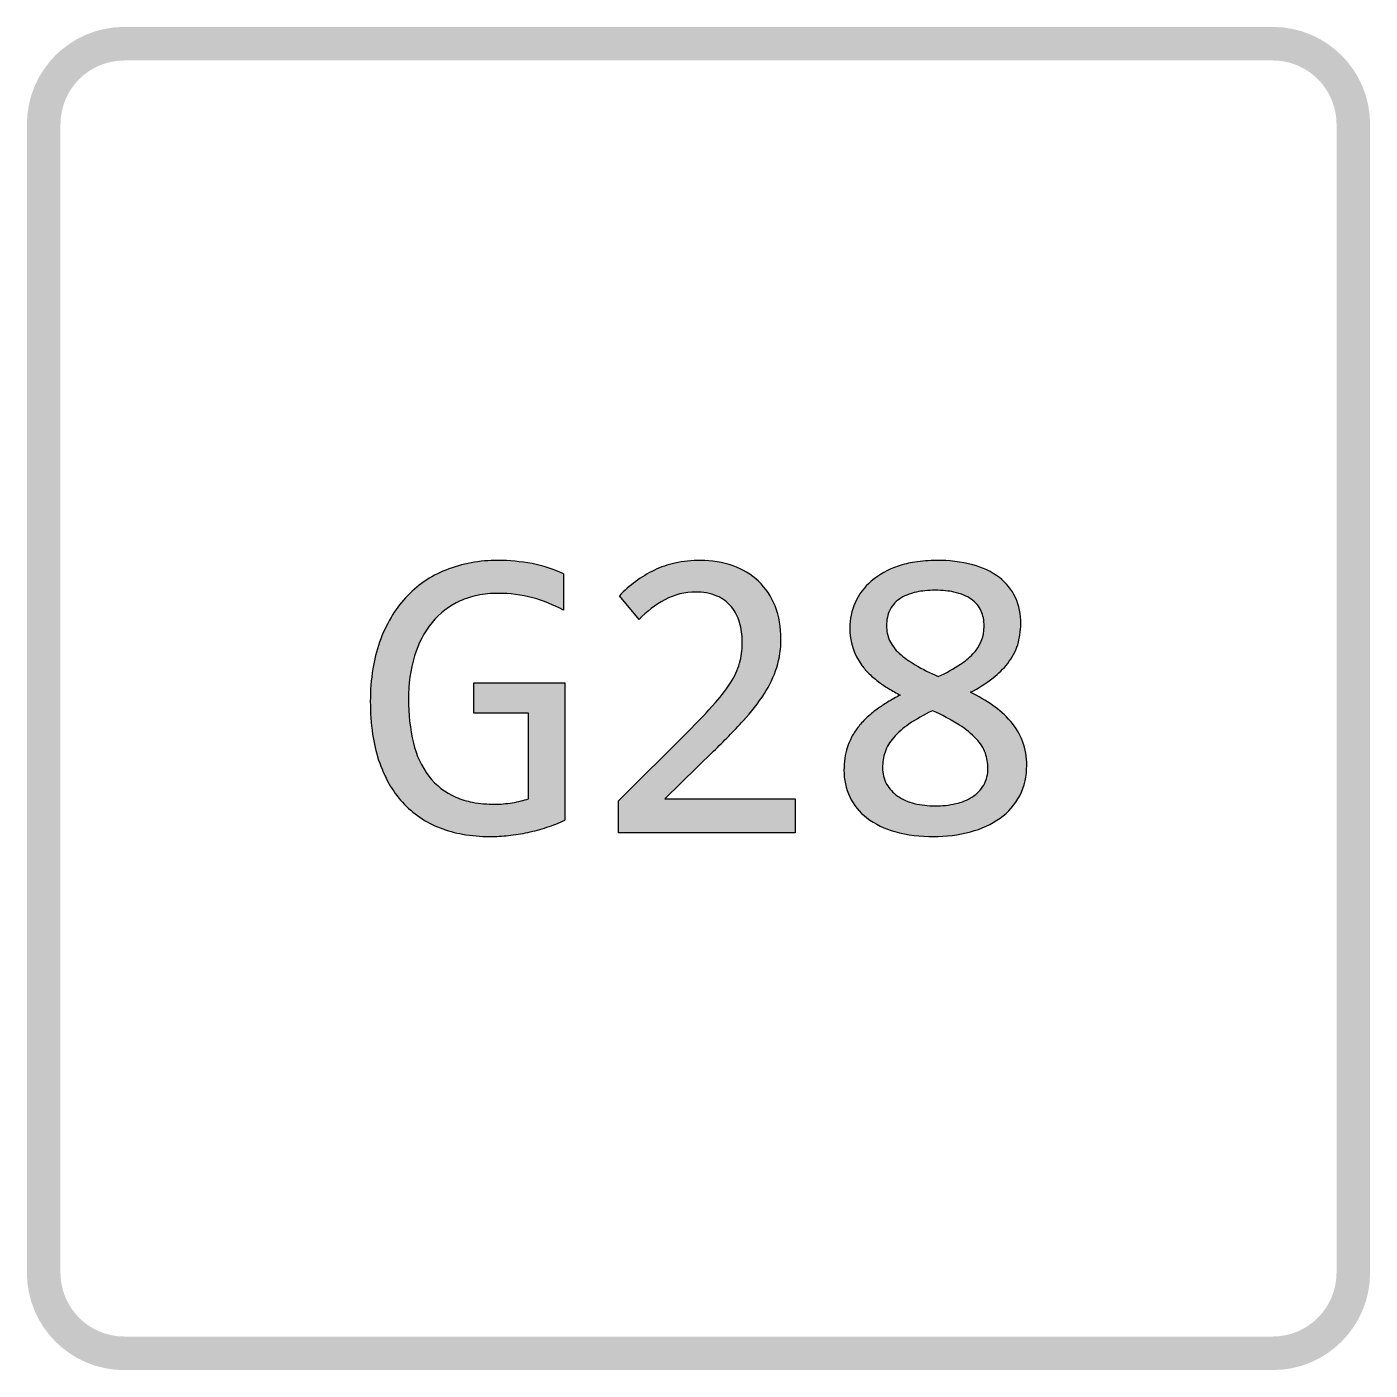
# Model space of a CAD drawing. Header units: millimetres. Extents: x -100 to 100, y -100 to 100.
import ezdxf

# ---------------------------------------------------------------- set-up
doc = ezdxf.new("R2010")
doc.units = ezdxf.units.MM
doc.layers.get('0').update_dxf_attribs({"color": 178, "lineweight": 25, "true_color": 0x000000})

msp = doc.modelspace()

# ---------------------------------------------------------------- hatches: boundary and pattern name
h = msp.add_hatch(color=256)
edge = h.paths.add_edge_path(flags=0)
edge.add_line((100, -85.50000000000003), (100, 85.49999999999997))
edge.add_arc((85.49999999999997, 85.49999999999997), 14.5, 0, 90)
edge.add_line((85.49999999999997, 99.99999999999997), (-85.50000000000003, 100))
edge.add_arc((-85.50000000000003, 85.49999999999997), 14.5, 90, 180)
edge.add_line((-100, 85.49999999999997), (-100, -85.50000000000003))
edge.add_arc((-85.50000000000003, -85.50000000000003), 14.5, 180, 270)
edge.add_line((-85.50000000000003, -100), (85.49999999999997, -100))
edge.add_arc((85.49999999999997, -85.50000000000003), 14.5, 270, 360)
edge = h.paths.add_edge_path(flags=0)
edge.add_arc((-85.50000000000003, 85.49999999999997), 9.5, 90.00000000000001, 180)
edge.add_line((-95.00000000000003, 85.49999999999997), (-95.00000000000003, -85.50000000000003))
edge.add_arc((-85.50000000000003, -85.50000000000003), 9.5, 180, 270)
edge.add_line((-85.50000000000003, -95.00000000000003), (85.49999999999997, -95.00000000000003))
edge.add_arc((85.49999999999997, -85.50000000000003), 9.5, 270, 360)
edge.add_line((94.99999999999997, -85.50000000000003), (94.99999999999997, 85.49999999999997))
edge.add_arc((85.49999999999997, 85.49999999999997), 9.5, 0, 90.00000000000001)
edge.add_line((85.49999999999997, 94.99999999999997), (-85.50000000000003, 94.99999999999997))
h = msp.add_hatch(color=256)
edge = h.paths.add_edge_path(flags=0)
edge.add_arc((34.74529334113593, 5.2982620207917), 10.79091440439756, 95.46976678704732, 102.1469749640646)
edge.add_arc((34.2972988420242, 7.379642448266335), 8.661866834447824, 102.1469749640647, 112.2592511724097)
edge.add_arc((33.24797840143417, 9.94334201051316), 5.89173527935795, 112.2592511724099, 124.5279716561387)
edge.add_arc((32.46282787652751, 11.08454916880764), 4.506522254259014, 124.5279716561382, 139.4763918995475)
edge.add_arc((32.10811061703468, 11.38775919036989), 4.039873937688718, 139.4763918995471, 155.269787371515)
edge.add_arc((32.45888831575928, 11.2261953217619), 4.426070620173316, 155.2697873715148, 168.7564066032611)
edge.add_arc((34.35491203661914, 10.84927314460603), 6.359196657889214, 168.7564066032618, 180)
edge.add_arc((33.25732446589364, 10.79586251544934), 5.261880166008223, 179.4184101333204, 204.1181677307204)
edge.add_arc((33.8230651521393, 11.18956359249007), 5.940491032981354, 205.3543604385084, 228.3854348531794)
edge.add_arc((39.55742352469674, 17.5523225133508), 14.50588740202666, 228.142273005219, 239.8898248908013)
edge.add_arc((48.98784411157717, 33.5928236946686), 33.11301285393858, 239.6978400430904, 246.3564730896221)
edge.add_arc((24.49487487578585, 27.16667342351526), 26.40632428536465, 295.1278241807559, 303.3344431165218)
edge.add_arc((33.1531432887019, 14.00297122107262), 10.65041531175437, 303.3344431165219, 316.2730300200568)
edge.add_arc((36.80268062246725, 10.69800643297225), 5.730215257896953, 314.929686756446, 360.2884587437645)
edge.add_arc((35.73441261714056, 10.72685539403211), 6.798410642232059, 0, 10.79842645177364)
edge.add_arc((37.86402510036409, 11.13304008717306), 4.630408028385969, 10.79842645177317, 23.89196476820426)
edge.add_arc((38.31526059846711, 11.33292443228384), 4.136882723899307, 23.89196476820497, 39.79932904191028)
edge.add_arc((38.0873972483278, 11.14308036695029), 4.433467409072154, 39.79932904191043, 55.16208319400086)
edge.add_arc((37.28320771346834, 9.987635632956817), 5.841222125381337, 55.16208319400076, 67.59625332640445)
edge.add_arc((36.21664748582422, 7.400446766431894), 8.639631843464585, 67.59625332640469, 77.81374018597272)
edge.add_arc((35.76083414526824, 5.289776163878818), 10.798959561508, 77.81374018597279, 84.5192183301179)
edge.add_arc((35.24896710022961, -0.0449214762478789), 16.15815789552866, 84.51921833011806, 90.00000000000021)
edge.add_arc((35.24896710022946, 0.0383194929415964), 16.07491692633919, 89.99999999999969, 95.46976678704712)
edge = h.paths.add_edge_path(flags=0)
edge.add_arc((32.76871550896174, -10.02426581907556), 5.47398522754197, 209.6403322531611, 235.2473675896817)
edge.add_arc((33.86363810252499, -8.377127964804593), 7.451555242893152, 235.5496607247209, 256.525361326123)
edge.add_arc((35.14825067816658, -3.3962579119425), 12.59496345582252, 256.1221521758551, 270.4581742086307)
edge.add_arc((35.32378195781783, -2.591521310898786), 13.39950622022623, 269.6800928492106, 282.8745041299848)
edge.add_arc((36.64850439430973, -8.06676820185383), 7.767063418274923, 282.3474636526821, 302.3420709299584)
edge.add_arc((38.02579075029697, -10.30325660518634), 5.140817184768789, 302.7080139729582, 329.8608730706432)
edge.add_arc((38.13513517956193, -10.49657493305281), 4.950463248458648, 331.1605092652091, 361.5855010150077)
edge.add_arc((36.33542463657248, -10.35195103289973), 6.748282837744599, 359.9350388265725, 378.989605589478)
edge.add_arc((36.97452960369068, -10.26847256958607), 6.118156566163019, 20.19801919548505, 43.66334501195066)
edge.add_arc((31.82145225343355, -15.14559879039649), 13.21323654128584, 43.53486455742106, 57.81117972242976)
edge.add_arc((22.86548411312025, -29.24481384706566), 29.9163845077859, 57.67979520329139, 66.44591914363134)
edge.add_arc((45.89190168862582, -25.23991339125649), 25.90411191213907, 115.3026197336949, 124.2410175901301)
edge.add_arc((38.08487533780272, -13.83123397310649), 12.08003609996746, 124.0773160238665, 138.6182384155208)
edge.add_arc((33.85583755738327, -10.08753945103286), 6.432056070142012, 138.7364608916721, 160.8019361689114)
edge.add_arc((34.72104055087969, -10.26013771996939), 7.306909632100343, 161.7547716079029, 180.2999751623036)
edge.add_arc((32.272258842917, -10.39651874521801), 4.859018678191842, 178.8428614205435, 208.7203330507636)
edge = h.paths.add_edge_path(flags=0)
edge.add_arc((-1.923561591430538, 8.762127008416181), 14.19652231527998, -16.894071715482028, 0.5184676916729813, ccw=False)
edge.add_arc((-3.884496679117401, 9.622399736899016), 16.32479375592262, 327.01350227083776, 342.21690179965356, ccw=False)
edge.add_arc((-15.85612778266443, 17.41892191631563), 30.61134178085731, 317.4284283948594, 326.9725812367005, ccw=False)
edge.add_arc((-62.96094988444391, 60.26781141350354), 94.28912501211153, 313.7440385235289, 317.61776648650897, ccw=False)
edge.add_line((2.234123947972407, -7.850038255547091), (-5.019127773527167, -14.91966335118592))
edge.add_line((-5.019127773527167, -14.91966335118592), (14.41469013006886, -14.91966335118592))
edge.add_line((14.41469013006886, -14.91966335118592), (14.41469013006886, -20))
edge.add_line((14.41469013006886, -20), (-11.93573068094874, -20))
edge.add_line((-11.93573068094874, -20), (-11.93573068094874, -15.22570772762051))
edge.add_line((-11.93573068094874, -15.22570772762051), (-1.591430757459833, -4.942616679418519))
edge.add_arc((-57.22889319649558, 52.08903337422382), 79.67519271703229, 314.2910480287203, 318.6041513449924)
edge.add_arc((-14.69550975516527, 14.74536151492018), 23.07488040313732, 318.3264759032006, 328.6909307293402)
edge.add_arc((-3.695401656303171, 8.06902126048335), 10.20726353298478, 328.622756246692, 346.0940090912743)
edge.add_arc((-6.586198748818001, 8.432985282866007), 13.10525541933446, 347.5869748671723, 360.395013217839)
edge.add_arc((-3.209680630554123, 8.569571298775852), 9.728535717440968, 359.7276975490288, 376.4448319208251)
edge.add_arc((-0.2820297839060881, 9.466377453704698), 6.666841939009726, 16.17561295934033, 39.03234690189769)
edge.add_arc((0.5359830155504293, 10.03232720400077), 5.67550791354065, 39.79483010264113, 66.99102027214376)
edge.add_arc((-0.1998852333588423, 8.075997664398134), 7.764323148531179, 67.63566462702174, 91.46106948500088)
edge.add_arc((-0.5171873415621344, 6.328719414559355), 9.50982577188959, 89.28103153111314, 118.2551493718528)
edge.add_arc((2.597670251256437, 0.8281180080096107), 15.83020731914585, 118.7609244568853, 136.2876007720184)
edge.add_line((-8.844682478959452, 11.76740627390972), (-11.78270849273144, 15.28691660290743))
edge.add_arc((1.296859620188293, 2.917877663220041), 18.00189507557495, 115.8938138317946, 136.5992918327444, ccw=False)
edge.add_arc((-0.8418781021416608, 7.362520903346351), 13.06948637742302, 101.82433138032661, 115.96824172584871, ccw=False)
edge.add_arc((0.3060443764345813, 1.879359276955537), 18.67152060062671, 90, 101.82433138032661, ccw=False)
edge.add_arc((0.4827948975015466, 6.444898757252991), 14.1070884350309, 70.65068895329108, 90.71788901786908, ccw=False)
edge.add_arc((1.53906319873278, 9.538302644140254), 10.83847919066371, 46.95945436839639, 70.5009766482367, ccw=False)
edge.add_arc((1.920450127215702, 10.09061642093734), 10.17498060136931, 21.303677841533613, 46.406374415054415, ccw=False)
edge.add_arc((-0.7738419232229301, 9.092768627012747), 13.04778792902522, -0.887851277806817, 21.087614685141318, ccw=False)
edge = h.paths.add_edge_path(flags=0)
edge.add_arc((35.66042228754679, -12.80279601068547), 14.32690183072057, 40.95289801231769, 55.29136291191361, ccw=False)
edge.add_arc((38.9036848295768, -9.946791521974832), 10.00554595871162, 21.06566902262682, 40.77403443493199, ccw=False)
edge.add_arc((38.93092426262987, -9.827930963451248), 9.937918525166431, -0.7715076215395129, 20.48262945516842, ccw=False)
edge.add_arc((39.33467875846521, -10.14125169384501), 9.534952965372213, -27.039589705985918, 1.078727391448183, ccw=False)
edge.add_arc((39.39142483126208, -10.02269427770111), 9.539211553837529, 305.419594817752, 332.1711799144415, ccw=False)
edge.add_arc((37.01951597632622, -6.577572689792113), 13.72155444735411, 284.74948143799105, 305.1535430504026, ccw=False)
edge.add_arc((35.17547306730619, 0.0163070485196322), 20.56790062091777, 269.5226903942623, 285.0406472208078, ccw=False)
edge.add_arc((34.67968791339236, -0.0767670435309888), 20.47668332632623, 254.5803089996532, 270.9078634208105, ccw=False)
edge.add_arc((32.50979922536238, -7.864285469739489), 12.39255572635414, 233.0342428029315, 254.6782246512494, ccw=False)
edge.add_arc((30.30573750734263, -10.90107932749721), 8.641032540958863, 205.6696998476692, 232.602556130793, ccw=False)
edge.add_arc((30.82071433959529, -10.77427071995863), 9.160761584223769, 179.3205964287656, 204.9892869656789, ccw=False)
edge.add_arc((33.92643677574786, -10.66564651874521), 12.26583998921381, 171.6909803086753, 180, ccw=False)
edge.add_arc((31.77702388377529, -10.35173551197907), 10.09362547394447, 162.5296835948359, 171.690980308675, ccw=False)
edge.add_arc((31.28232507964084, -10.19603930280938), 9.57500401626858, 152.4232528108473, 162.5296835948365, ccw=False)
edge.add_arc((31.42270871145678, -10.26935756319698), 9.733380565631473, 142.3995946598868, 152.4232528108468, ccw=False)
edge.add_arc((33.05544859747084, -11.526754946679), 11.79417840029857, 133.5583462684015, 142.3995946598872, ccw=False)
edge.add_arc((36.76919612586222, -15.43225544734694), 17.18350626797842, 126.23590026381109, 133.5583462684016, ccw=False)
edge.add_arc((38.89376692763482, -18.33130021864148), 20.77770460386849, 121.16640661285669, 126.2359002638108, ccw=False)
edge.add_arc((43.25992096871662, -25.55022618032633), 29.21430303870835, 116.89151932206971, 121.166406612857, ccw=False)
edge.add_arc((41.85294768230224, 23.75515903076268), 26.07623690461283, 238.7161985839287, 243.0779703921898, ccw=False)
edge.add_arc((37.82223091337252, 17.12157045972836), 18.31407386837813, 233.5109987998093, 238.7161985839287, ccw=False)
edge.add_arc((35.86230514403778, 14.47181914580277), 15.01824452708134, 225.8755093032922, 233.510998799809, ccw=False)
edge.add_arc((32.46707667615743, 10.97121049913643), 10.14158201607853, 216.580527482403, 225.8755093032922, ccw=False)
edge.add_arc((31.64136777933628, 10.3777224578632), 9.124843989246793, 179.1529072112185, 216.6778539153935, ccw=False)
edge.add_arc((31.68385840122536, 10.5108026378113), 9.166337541693576, 155.9501946126628, 179.9886131942629, ccw=False)
edge.add_arc((31.68389389160615, 10.49309380747004), 9.173601069979352, 130.5857382386152, 155.8492818322129, ccw=False)
edge.add_arc((33.48779651105568, 8.279471290087459), 12.02849689930101, 108.15341735137369, 130.2513196797197, ccw=False)
edge.add_arc((34.16806644537827, 6.9891141494153), 13.46879123527988, 98.4102223989509, 109.19307179075, ccw=False)
edge.add_arc((35.43259372609032, -1.563688549218494), 22.11456842680074, 90.00000000000011, 98.41022239895108, ccw=False)
edge.add_arc((35.74713197027422, 0.3946731771263607), 20.15866074069796, 75.29315594701649, 90.89402988886002, ccw=False)
edge.add_arc((37.97098593527506, 8.796682060157389), 11.46735971735595, 53.46568966152569, 75.3828294562444, ccw=False)
edge.add_arc((40.10796339715641, 11.79560681569116), 7.785869561718962, 24.643440234254797, 52.96373290753638, ccw=False)
edge.add_arc((38.7232171233512, 11.28497650016398), 9.258104012707655, -0.802448874984691, 23.94239297078809, ccw=False)
edge.add_arc((36.3667437736672, 11.15531752104041), 11.613669386241, 351.71279234497814, 360, ccw=False)
edge.add_arc((38.62449080546151, 10.82646264443252), 9.332098175552002, 342.46589378261797, 351.71279234497786, ccw=False)
edge.add_arc((39.19085006714052, 10.64751953559793), 8.73814241163605, 332.0186326519214, 342.4658937826174, ccw=False)
edge.add_arc((39.20873292038679, 10.63801851223178), 8.717892328050256, 321.5592112429947, 332.0186326519219, ccw=False)
edge.add_arc((36.00627517232508, 13.17996934975573), 12.80656566894082, 307.79798802522674, 321.5592112429948, ccw=False)
edge.add_arc((30.7717033893617, 19.92882796993359), 21.34751610938628, 297.14968169778325, 307.7979880252267, ccw=False)
edge.add_arc((28.88113341951908, -22.46339339893816), 26.12872549189365, 55.133056791542515, 63.56560729435222, ccw=False)
edge = h.paths.add_edge_path(flags=0)
edge.add_arc((-27.28021757091596, 1.252489589591008), 21.43237726510628, 149.6447060899721, 160.5599651718238, ccw=False)
edge.add_arc((-31.16687086644811, 3.528700894613371), 16.9282445245243, 137.3579059707168, 149.6447060899723, ccw=False)
edge.add_arc((-31.51343912211816, 3.840530062009433), 16.46207168713963, 111.77709058344561, 137.3391473680051, ccw=False)
edge.add_arc((-30.13991800006655, 0.1981783545501301), 20.35419695636979, 89.30546068878482, 111.5637145203348, ccw=False)
edge.add_arc((-29.78349925227781, -6.199181334096515), 26.75028611064108, 79.19117263000078, 90.23494566952871, ccw=False)
edge.add_arc((-28.60543339530324, 0.3040740879590871), 20.14157991264087, 65.02051476663968, 79.01364424655628, ccw=False)
edge.add_line((-20.09977046671767, 18.56159143075746), (-20.09977046671767, 13.14460596786535))
edge.add_arc((-30.81650672147413, -6.809122433495572), 22.64949697166118, 61.76067110275785, 74.30760279381708)
edge.add_arc((-29.65925889336369, -3.413079154079979), 19.0680313065192, 74.89528594092697, 90.51900583945672)
edge.add_arc((-29.83198163733744, -0.233015306851776), 15.88718516148069, 89.9999999999999, 101.3099324740201)
edge.add_arc((-30.67160546189192, 3.965103815920786), 11.60592689599983, 101.3099324740202, 114.5504523892075)
edge.add_arc((-30.75405083550393, 4.003193817123821), 11.53717651514017, 114.2566227492785, 140.6163854565872)
edge.add_arc((-28.36438408569231, 2.242280030604368), 14.50233326051333, 141.2296773335981, 163.5442670202329)
edge.add_arc((-21.57599620883819, 0.1661496623531593), 21.60088328948907, 163.3635994008059, 180.6436648660336)
edge.add_arc((-16.24812428270727, -0.4016354246364262), 26.9293548893266, 179.3082379947872, 193.4306404174374)
edge.add_arc((-29.52524394510049, -3.638088447387827), 13.26377056294238, 193.1537855122564, 216.8020480144539)
edge.add_arc((-32.16933216224063, -5.403438349893049), 10.09052513487976, 217.769732855196, 246.7543689536247)
edge.add_arc((-31.62451016647594, -4.391416889560221), 11.23587451899688, 246.2384305274357, 259.5893198404473)
edge.add_arc((-30.32165263963273, 2.69985050654353), 18.44583367410283, 259.5893198404473, 270)
edge.add_arc((-30.37148552329558, -1.832289695164103), 13.91378271211919, 270.2052080356695, 275.380196695757)
edge.add_arc((-30.90018808977346, 4.452308084676071), 20.22036447053812, 275.2019734567506, 279.0480592410528)
edge.add_arc((-30.26193148006535, 0.5736206750013917), 16.2895790633044, 278.9765128925066, 283.6433520555341)
edge.add_arc((-28.69504679632003, -5.684290537536109), 9.838765982280908, 283.372144076983, 290.1703035602782)
edge.add_line((-25.30252486610559, -14.91966335118592), (-25.30252486610559, -2.188217291507272))
edge.add_line((-25.30252486610559, -2.188217291507272), (-33.47390971690895, -2.188217291507272))
edge.add_line((-33.47390971690895, -2.188217291507272), (-33.47390971690895, 2.310635042081103))
edge.add_line((-33.47390971690895, 2.310635042081103), (-19.91614384085693, 2.310635042081103))
edge.add_line((-19.91614384085693, 2.310635042081103), (-19.91614384085693, -18.13312930374905))
edge.add_arc((-30.23688862039364, 4.236283393107666), 24.63551089802338, 288.14842520802915, 294.7675394987215, ccw=False)
edge.add_arc((-30.8701183322064, 6.050697885172749), 26.55692674739466, 281.86544878394153, 288.22733488045543, ccw=False)
edge.add_arc((-31.3717982575219, 8.283094133329183), 28.84479387795412, 276.10973521222724, 281.92890965053596, ccw=False)
edge.add_arc((-31.13710440286566, 5.785368992139045), 26.33629698204117, 270.1095187529431, 276.1803961764531, ccw=False)
edge.add_arc((-31.08676358071914, 3.000798925852219), 23.55167880343447, 260.1341930569156, 269.9999999999998, ccw=False)
edge.add_arc((-32.1364264536293, -3.034762593380812), 17.4255221780116, 248.6595281117608, 260.1341930569157, ccw=False)
edge.add_arc((-33.19925822912211, -5.485529462914599), 14.75634536925036, 222.5024705928535, 249.0404377275425, ccw=False)
edge.add_arc((-33.13885610931703, -5.443949016561037), 14.8289728642488, 209.4437235998889, 222.4632382618401, ccw=False)
edge.add_arc((-28.67946215507929, -2.926724205409901), 19.94977506595186, 198.2250751113543, 209.4437235998886, ccw=False)
edge.add_arc((-26.540843796452, -2.222544989764292), 22.20134270908519, 188.0878799745379, 198.2250751113544, ccw=False)
edge.add_arc((-14.02349852432313, -0.4437643458300475), 34.84444332724536, 180, 188.0878799745382, ccw=False)
edge.add_arc((-17.3153904887608, -0.4437643458302134), 31.55255136280768, 171.1344872432034, 180, ccw=False)
edge.add_arc((-26.55952946695685, 0.9981290823114195), 22.19663547464787, 160.559965171824, 171.1344872432037, ccw=False)

# ---------------------------------------------------------------- linework, layer by layer
for p, q in [((-20.09977046671767, 18.56159143075746), (-20.09977046671767, 13.14460596786535)), ((-8.844682478959449, 11.76740627390972), (-11.78270849273144, 15.28691660290743)), ((-33.47390971690895, -2.188217291507272), (-33.47390971690895, 2.310635042081103)), ((-33.47390971690895, 2.310635042081103), (-19.91614384085693, 2.310635042081103)), ((-19.91614384085693, 2.310635042081103), (-19.91614384085693, -18.13312930374905)), ((-25.30252486610559, -2.188217291507272), (-33.47390971690895, -2.188217291507272)), ((-25.30252486610559, -14.91966335118592), (-25.30252486610559, -2.188217291507272)), ((-11.93573068094874, -15.22570772762051), (-1.591430757459833, -4.942616679418519)), ((2.234123947972414, -7.850038255547076), (-5.019127773527167, -14.91966335118592)), ((-11.93573068094874, -20), (-11.93573068094874, -15.22570772762051)), ((-5.019127773527167, -14.91966335118592), (14.41469013006886, -14.91966335118592)), ((14.41469013006886, -14.91966335118592), (14.41469013006886, -20)), ((14.41469013006886, -20), (-11.93573068094874, -20))]:
    msp.add_line(p, q)
for centre, radius, start, end in [((-30.13991800006655, 0.1981783545501301), 20.35419695636979, 89.30546068878483, 111.5637145203348), ((-29.78349925227781, -6.199181334096515), 26.75028611064108, 79.19117263000082, 90.23494566952871), ((-28.60543339530324, 0.3040740879590871), 20.14157991264087, 65.02051476663975, 79.01364424655625), ((-0.8418781021416608, 7.362520903346351), 13.06948637742302, 101.8243313803266, 115.9682417258487), ((0.3060443764345813, 1.879359276955537), 18.67152060062671, 89.99999999999997, 101.8243313803266), ((0.4827948975015466, 6.444898757252991), 14.1070884350309, 70.65068895329111, 90.71788901786904), ((34.16806644537827, 6.9891141494153), 13.46879123527988, 98.41022239895094, 109.19307179075), ((35.43259372609032, -1.563688549218494), 22.11456842680074, 90.00000000000009, 98.41022239895112), ((35.74713197027422, 0.3946731771263607), 20.15866074069796, 75.2931559470165, 90.89402988885996), ((-31.51343912211816, 3.840530062009433), 16.46207168713963, 111.7770905834456, 137.3391473680051), ((1.296859620188293, 2.917877663220041), 18.00189507557495, 115.8938138317945, 136.5992918327444), ((1.53906319873278, 9.538302644140254), 10.83847919066371, 46.95945436839636, 70.50097664823667), ((33.48779651105568, 8.279471290087459), 12.02849689930101, 108.1534173513738, 130.2513196797197), ((37.97098593527506, 8.796682060157389), 11.46735971735595, 53.46568966152564, 75.38282945624438), ((40.10796339715641, 11.79560681569116), 7.785869561718962, 24.64344023425476, 52.96373290753643), ((1.920450127215702, 10.09061642093734), 10.17498060136931, 21.30367784153355, 46.40637441505436), ((31.68389389160615, 10.49309380747004), 9.173601069979352, 130.5857382386152, 155.8492818322129), ((34.74529334113593, 5.2982620207917), 10.79091440439756, 95.46976678704732, 102.1469749640646), ((35.24896710022946, 0.0383194929415964), 16.07491692633919, 89.99999999999969, 95.46976678704712), ((35.24896710022961, -0.0449214762478789), 16.15815789552866, 84.51921833011806, 90.00000000000021), ((35.76083414526824, 5.289776163878818), 10.798959561508, 77.81374018597279, 84.5192183301179), ((-31.16687086644811, 3.528700894613371), 16.9282445245243, 137.3579059707168, 149.6447060899723), ((-30.75405083550393, 4.003193817123821), 11.53717651514017, 114.2566227492785, 140.6163854565872), ((-30.67160546189192, 3.965103815920786), 11.60592689599983, 101.3099324740202, 114.5504523892075), ((-29.83198163733744, -0.233015306851776), 15.88718516148069, 89.9999999999999, 101.3099324740201), ((-29.65925889336369, -3.413079154079979), 19.0680313065192, 74.89528594092697, 90.51900583945672), ((-30.81650672147413, -6.809122433495572), 22.64949697166118, 61.76067110275785, 74.30760279381708), ((2.597670251256437, 0.8281180080096107), 15.83020731914585, 118.7609244568853, 136.2876007720184), ((-0.5171873415621344, 6.328719414559355), 9.50982577188959, 89.28103153111314, 118.2551493718528), ((-0.1998852333588423, 8.075997664398134), 7.764323148531179, 67.63566462702174, 91.46106948500088), ((0.5359830155504293, 10.03232720400077), 5.67550791354065, 39.79483010264113, 66.99102027214376), ((31.68385840122536, 10.5108026378113), 9.166337541693576, 155.9501946126628, 179.9886131942629), ((32.10811061703468, 11.38775919036989), 4.039873937688718, 139.4763918995471, 155.269787371515), ((32.46282787652751, 11.08454916880764), 4.506522254259014, 124.5279716561382, 139.4763918995475), ((33.24797840143417, 9.94334201051316), 5.89173527935795, 112.2592511724099, 124.5279716561387), ((34.2972988420242, 7.379642448266335), 8.661866834447824, 102.1469749640647, 112.2592511724097), ((36.21664748582422, 7.400446766431894), 8.639631843464585, 67.59625332640469, 77.81374018597272), ((37.28320771346834, 9.987635632956817), 5.841222125381337, 55.16208319400076, 67.59625332640445), ((38.0873972483278, 11.14308036695029), 4.433467409072154, 39.79932904191043, 55.16208319400086), ((38.7232171233512, 11.28497650016398), 9.258104012707655, 359.1975511250153, 23.94239297078819), ((-27.28021757091596, 1.252489589591008), 21.43237726510628, 149.6447060899722, 160.5599651718237), ((-0.2820297839060881, 9.466377453704698), 6.666841939009726, 16.17561295934033, 39.03234690189769), ((-0.7738419232229301, 9.092768627012747), 13.04778792902522, 359.1121487221932, 21.08761468514123), ((34.35491203661914, 10.84927314460603), 6.359196657889214, 168.7564066032618, 180), ((32.45888831575928, 11.2261953217619), 4.426070620173316, 155.2697873715148, 168.7564066032611), ((38.31526059846711, 11.33292443228384), 4.136882723899307, 23.89196476820497, 39.79932904191028), ((37.86402510036409, 11.13304008717306), 4.630408028385969, 10.79842645177317, 23.89196476820426), ((35.73441261714056, 10.72685539403211), 6.798410642232059, 0, 10.79842645177364), ((-28.36438408569231, 2.242280030604368), 14.50233326051333, 141.2296773335981, 163.5442670202329), ((-3.209680630554123, 8.569571298775852), 9.728535717440968, 359.7276975490288, 16.44483192082512), ((31.64136777933628, 10.3777224578632), 9.124843989246793, 179.1529072112185, 216.6778539153935), ((33.25732446589364, 10.79586251544934), 5.261880166008223, 179.4184101333204, 204.1181677307204), ((36.80268062246725, 10.69800643297225), 5.730215257896953, 314.929686756446, 0.2884587437645626), ((36.3667437736672, 11.15531752104041), 11.613669386241, 351.7127923449781, 0), ((-26.55952946695685, 0.9981290823114195), 22.19663547464787, 160.559965171824, 171.1344872432037), ((-6.586198748818001, 8.432985282866007), 13.10525541933446, 347.5869748671723, 0.3950132178389933), ((-1.923561591430538, 8.762127008416181), 14.19652231527998, 343.105928284518, 0.5184676916730824), ((33.8230651521393, 11.18956359249007), 5.940491032981354, 205.3543604385084, 228.3854348531794), ((39.19085006714052, 10.64751953559793), 8.73814241163605, 332.0186326519214, 342.4658937826174), ((38.62449080546151, 10.82646264443252), 9.332098175552002, 342.465893782618, 351.7127923449779), ((-21.57599620883819, 0.1661496623531593), 21.60088328948907, 163.3635994008059, 180.6436648660336), ((39.55742352469674, 17.5523225133508), 14.50588740202666, 228.142273005219, 239.8898248908013), ((33.1531432887019, 14.00297122107262), 10.65041531175437, 303.3344431165219, 316.2730300200568), ((39.20873292038679, 10.63801851223178), 8.717892328050256, 321.5592112429947, 332.0186326519219), ((-17.3153904887608, -0.4437643458302134), 31.55255136280768, 171.1344872432034, 180), ((-3.695401656303171, 8.06902126048335), 10.20726353298478, 328.622756246692, 346.0940090912743), ((-3.884496679117401, 9.622399736899016), 16.32479375592262, 327.0135022708378, 342.2169017996536), ((32.46707667615743, 10.97121049913643), 10.14158201607853, 216.580527482403, 225.8755093032922), ((48.98784411157717, 33.5928236946686), 33.11301285393858, 239.6978400430904, 246.3564730896221), ((24.49487487578585, 27.16667342351526), 26.40632428536465, 295.1278241807559, 303.3344431165218), ((36.00627517232508, 13.17996934975573), 12.80656566894082, 307.7979880252267, 321.5592112429948), ((-14.69550975516527, 14.74536151492018), 23.07488040313732, 318.3264759032006, 328.6909307293402), ((35.86230514403778, 14.47181914580277), 15.01824452708134, 225.8755093032922, 233.5109987998089), ((37.82223091337252, 17.12157045972836), 18.31407386837813, 233.5109987998093, 238.7161985839287), ((30.7717033893617, 19.92882796993359), 21.34751610938628, 297.1496816977833, 307.7979880252266), ((-15.85612778266443, 17.41892191631563), 30.61134178085731, 317.4284283948594, 326.9725812367005), ((43.25992096871662, -25.55022618032633), 29.21430303870835, 116.8915193220697, 121.166406612857), ((41.85294768230224, 23.75515903076268), 26.07623690461283, 238.7161985839287, 243.0779703921899), ((28.88113341951908, -22.46339339893816), 26.12872549189365, 55.13305679154244, 63.56560729435222), ((-14.02349852432313, -0.4437643458300475), 34.84444332724536, 180, 188.0878799745382), ((-16.24812428270727, -0.4016354246364262), 26.9293548893266, 179.3082379947872, 193.4306404174374), ((-57.22889319649558, 52.08903337422382), 79.67519271703229, 314.2910480287203, 318.6041513449924), ((36.76919612586222, -15.43225544734694), 17.18350626797842, 126.2359002638112, 133.5583462684016), ((38.89376692763482, -18.33130021864148), 20.77770460386849, 121.1664066128567, 126.2359002638108), ((45.89190168862582, -25.23991339125649), 25.90411191213907, 115.3026197336949, 124.2410175901301), ((22.86548411312025, -29.24481384706566), 29.9163845077859, 57.67979520329139, 66.44591914363134), ((35.66042228754679, -12.80279601068547), 14.32690183072057, 40.95289801231772, 55.29136291191355), ((-62.96094988444391, 60.26781141350354), 94.28912501211153, 313.7440385235289, 317.6177664865089), ((33.05544859747084, -11.526754946679), 11.79417840029857, 133.5583462684015, 142.3995946598872), ((38.08487533780272, -13.83123397310649), 12.08003609996746, 124.0773160238665, 138.6182384155208), ((31.82145225343355, -15.14559879039649), 13.21323654128584, 43.53486455742106, 57.81117972242976), ((38.9036848295768, -9.946791521974832), 10.00554595871162, 21.0656690226268, 40.77403443493205), ((-26.540843796452, -2.222544989764292), 22.20134270908519, 188.0878799745379, 198.2250751113544), ((31.28232507964084, -10.19603930280938), 9.57500401626858, 152.4232528108473, 162.5296835948365), ((31.42270871145678, -10.26935756319698), 9.733380565631473, 142.3995946598868, 152.4232528108468), ((33.85583755738327, -10.08753945103286), 6.432056070142012, 138.7364608916721, 160.8019361689114), ((-29.52524394510049, -3.638088447387827), 13.26377056294238, 193.1537855122564, 216.8020480144539), ((31.77702388377529, -10.35173551197907), 10.09362547394447, 162.5296835948359, 171.690980308675), ((34.72104055087969, -10.26013771996939), 7.306909632100343, 161.7547716079029, 180.2999751623036), ((36.97452960369068, -10.26847256958607), 6.118156566163019, 20.19801919548505, 43.66334501195066), ((38.93092426262987, -9.827930963451248), 9.937918525166431, 359.2284923784605, 20.48262945516846), ((-28.67946215507929, -2.926724205409901), 19.94977506595186, 198.2250751113543, 209.4437235998886), ((33.92643677574786, -10.66564651874521), 12.26583998921381, 171.6909803086753, 180), ((36.33542463657248, -10.35195103289973), 6.748282837744599, 359.9350388265725, 18.98960558947805), ((39.33467875846521, -10.14125169384501), 9.534952965372213, 332.9604102940141, 1.078727391448232), ((-32.16933216224063, -5.403438349893049), 10.09052513487976, 217.769732855196, 246.7543689536247), ((30.82071433959529, -10.77427071995863), 9.160761584223769, 179.3205964287656, 204.9892869656789), ((32.272258842917, -10.39651874521801), 4.859018678191842, 178.8428614205435, 208.7203330507636), ((38.13513517956193, -10.49657493305281), 4.950463248458648, 331.1605092652091, 1.585501015007727), ((-33.13885610931703, -5.443949016561037), 14.8289728642488, 209.4437235998889, 222.4632382618401), ((32.76871550896174, -10.02426581907556), 5.47398522754197, 209.6403322531611, 235.2473675896817), ((38.02579075029697, -10.30325660518634), 5.140817184768789, 302.7080139729582, 329.8608730706432), ((-33.19925822912211, -5.485529462914599), 14.75634536925036, 222.5024705928535, 249.0404377275425), ((-31.62451016647594, -4.391416889560221), 11.23587451899688, 246.2384305274357, 259.5893198404473), ((-30.32165263963273, 2.69985050654353), 18.44583367410283, 259.5893198404473, 270), ((-30.37148552329558, -1.832289695164103), 13.91378271211919, 270.2052080356695, 275.380196695757), ((-30.90018808977346, 4.452308084676071), 20.22036447053812, 275.2019734567506, 279.0480592410528), ((-30.26193148006535, 0.5736206750013917), 16.2895790633044, 278.9765128925066, 283.6433520555341), ((-28.69504679632003, -5.684290537536109), 9.838765982280908, 283.372144076983, 290.1703035602782), ((30.30573750734263, -10.90107932749721), 8.641032540958863, 205.6696998476692, 232.602556130793), ((33.86363810252499, -8.377127964804593), 7.451555242893152, 235.5496607247209, 256.525361326123), ((35.14825067816658, -3.3962579119425), 12.59496345582252, 256.1221521758551, 270.4581742086307), ((35.32378195781783, -2.591521310898786), 13.39950622022623, 269.6800928492106, 282.8745041299848), ((36.64850439430973, -8.06676820185383), 7.767063418274923, 282.3474636526821, 302.3420709299584), ((39.39142483126208, -10.02269427770111), 9.539211553837529, 305.419594817752, 332.1711799144415), ((32.50979922536238, -7.864285469739489), 12.39255572635414, 233.0342428029315, 254.6782246512494), ((37.01951597632622, -6.577572689792113), 13.72155444735411, 284.7494814379911, 305.1535430504026), ((-32.1364264536293, -3.034762593380812), 17.4255221780116, 248.6595281117608, 260.1341930569157), ((-31.3717982575219, 8.283094133329183), 28.84479387795412, 276.1097352122272, 281.928909650536), ((-30.8701183322064, 6.050697885172749), 26.55692674739466, 281.8654487839415, 288.2273348804554), ((-30.23688862039364, 4.236283393107666), 24.63551089802338, 288.1484252080292, 294.7675394987215), ((34.67968791339236, -0.0767670435309888), 20.47668332632623, 254.5803089996532, 270.9078634208105), ((35.17547306730619, 0.0163070485196322), 20.56790062091777, 269.5226903942623, 285.0406472208078), ((-31.08676358071914, 3.000798925852219), 23.55167880343447, 260.1341930569156, 269.9999999999998), ((-31.13710440286566, 5.785368992139045), 26.33629698204117, 270.1095187529431, 276.1803961764531)]:
    msp.add_arc(centre, radius, start, end)

doc.saveas('drawing.dxf')
